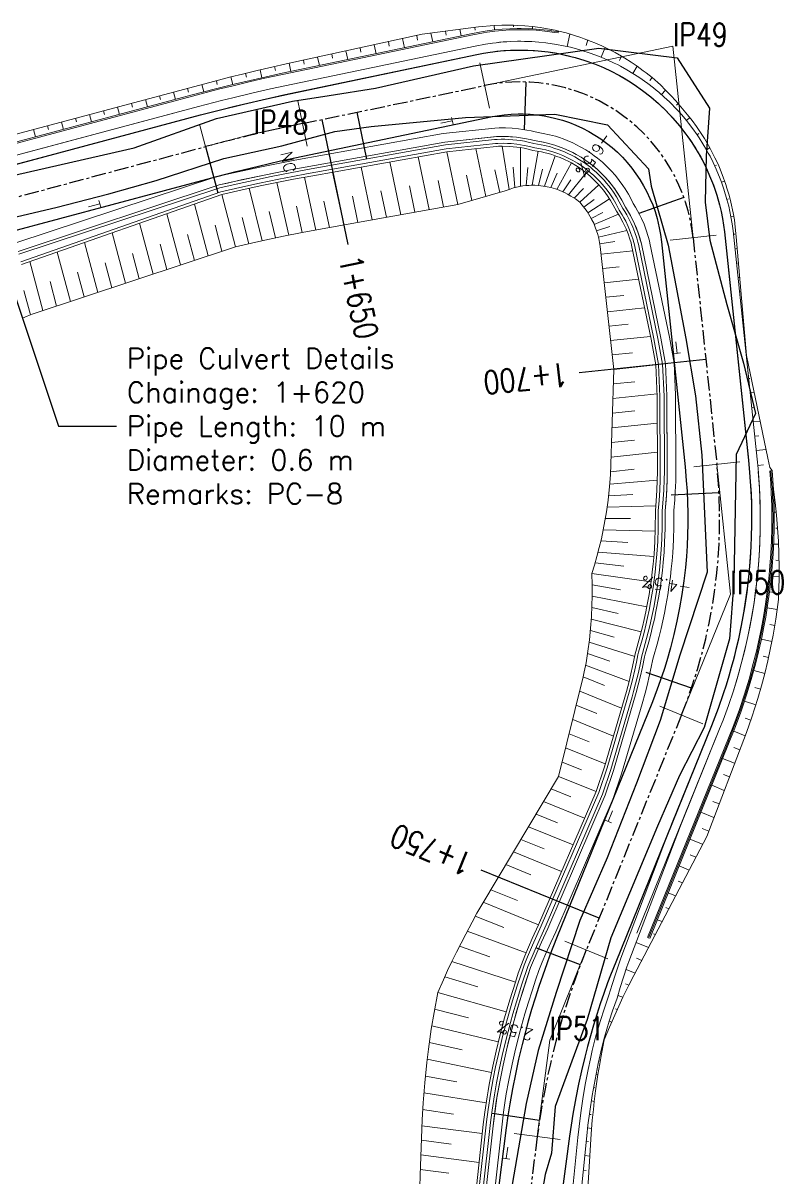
# Model space of a CAD drawing. Extents: x 337736 to 342003, y 3067251 to 3069533.
# Drawn here: x 339218.6 to 339284.1, y 3068298.9 to 3068398.5 of the extents above; entities that cross this region are included whole.
import ezdxf
from ezdxf.enums import TextEntityAlignment as Align

# ---------------------------------------------------------------- set-up
doc = ezdxf.new("R2010")
doc.units = 0
doc.header["$MEASUREMENT"] = 0
doc.linetypes.add('Center', pattern=[2, 1.25, -0.25, 0.25, -0.25])
for name, color, linetype, lineweight in [('BEC', 3, 'Continuous', 13), ('BES', 3, 'Continuous', 13), ('CFHatchLines', 4, 'Continuous', 0), ('Chainage', 7, 'Continuous', 25), ('Drain', 3, 'Continuous', 9), ('IP_Line', 150, 'Continuous', 9), ('LeftRoadExtreme', 7, 'Continuous', 13), ('PC_Callout', 6, 'Continuous', 30), ('RC', 9, 'Center', 30), ('Retaining Wall', 140, 'Continuous', 9), ('RightRoadExtreme', 7, 'Continuous', 13), ('Road Width', 6, 'Continuous', 25), ('Shoulder', 30, 'Continuous', 15)]:
    doc.layers.add(name, color=color, linetype=linetype, lineweight=lineweight)
for name, color, linetype in [('IPName', 7, 'Continuous'), ('RoadEdge', 51, 'Continuous'), ('Super-Elevation', 1, 'Continuous')]:
    doc.layers.add(name, color=color, linetype=linetype)
doc.styles.get("Standard").update_dxf_attribs({"font": 'simplex.shx'})
doc.dimstyles.new('Dimension_PC_Callout', dxfattribs={"dimtxt": 1.75, "dimasz": 1.75, "dimexe": 0.18, "dimexo": 0.0625, "dimgap": 0.875, "dimtad": 0, "dimdec": 4, "dimzin": 0, "dimdsep": 46, "dimtxsty": 'Standard', "dimcen": 0.09, "dimadec": 0, "dimazin": 0, "dimtfac": 1, "dimtdec": 4, "dimtofl": 0, "dimtmove": 0, "dimatfit": 3, "dimfxl": 1, "dimtolj": 1, "dimtzin": 0, "dimarcsym": 0})

msp = doc.modelspace()

# ---------------------------------------------------------------- linework, layer by layer
at = {"layer": 'BEC'}
for points in [[(339258.003, 3068395.057), (339258.819, 3068391.141)], [(339242.282, 3068391.78), (339243.098, 3068387.864)], [(339233.816, 3068389.77), (339234.848, 3068385.905)], [(339278.379, 3068380.19), (339274.401, 3068379.772)], [(339280.43, 3068360.663), (339276.452, 3068360.245)], [(339277.243, 3068338.094), (339273.536, 3068339.597)], [(339269.029, 3068317.833), (339265.322, 3068319.336)], [(339264.936, 3068302.262), (339260.969, 3068302.776)]]:
    msp.add_lwpolyline(points, dxfattribs=at)
at = {"layer": 'BES'}
for points in [[(339258.003, 3068395.057), (339258.819, 3068391.141)], [(339242.282, 3068391.78), (339243.098, 3068387.864)], [(339233.816, 3068389.77), (339234.848, 3068385.905)], [(339278.379, 3068380.19), (339274.401, 3068379.772)], [(339280.43, 3068360.663), (339276.452, 3068360.245)], [(339277.243, 3068338.094), (339273.536, 3068339.597)], [(339269.029, 3068317.833), (339265.322, 3068319.336)], [(339264.936, 3068302.262), (339260.969, 3068302.776)]]:
    msp.add_lwpolyline(points, dxfattribs=at)
at = {"layer": 'CFHatchLines'}
for p, q in [((339259.267, 3068397.89), (339259.223, 3068398.279)), ((339260.892, 3068398.154), (339260.887, 3068398.301)), ((339252.632, 3068397.018), (339252.547, 3068397.424)), ((339253.94, 3068396.866), (339253.781, 3068397.627)), ((339255.095, 3068397.454), (339255.025, 3068397.788)), ((339256.388, 3068397.376), (339256.268, 3068397.948)), ((339257.606, 3068397.879), (339257.559, 3068398.118)), ((339262.529, 3068397.986), (339262.539, 3068398.184)), ((339264.161, 3068397.88), (339264.168, 3068397.931)), ((339265.52, 3068396.466), (339265.762, 3068397.544)), ((339247.742, 3068395.974), (339247.662, 3068396.357)), ((339249.045, 3068395.846), (339248.883, 3068396.624)), ((339250.187, 3068396.496), (339250.104, 3068396.891)), ((339251.493, 3068396.356), (339251.326, 3068397.158)), ((339267.16, 3068396.547), (339267.311, 3068397.028)), ((339268.459, 3068395.544), (339268.803, 3068396.388)), ((339242.852, 3068394.93), (339242.777, 3068395.29)), ((339244.15, 3068394.826), (339243.998, 3068395.557)), ((339245.296, 3068395.453), (339245.219, 3068395.824)), ((339246.598, 3068395.336), (339246.44, 3068396.091)), ((339270.045, 3068395.266), (339270.23, 3068395.63)), ((339239.186, 3068393.769), (339239.032, 3068394.451)), ((339240.367, 3068394.394), (339240.292, 3068394.742)), ((339241.702, 3068394.315), (339241.554, 3068395.023)), ((339271.204, 3068394.148), (339271.582, 3068394.759)), ((339235.349, 3068393.195), (339235.268, 3068393.517)), ((339236.68, 3068393.182), (339236.52, 3068393.839)), ((339237.854, 3068393.815), (339237.775, 3068394.15)), ((339272.665, 3068393.533), (339272.85, 3068393.783)), ((339231.737, 3068391.906), (339231.57, 3068392.529)), ((339232.861, 3068392.539), (339232.778, 3068392.851)), ((339234.183, 3068392.555), (339234.019, 3068393.186)), ((339273.679, 3068392.315), (339274.026, 3068392.71)), ((339226.906, 3068390.616), (339226.739, 3068391.242)), ((339228.03, 3068391.251), (339227.947, 3068391.564)), ((339229.321, 3068391.261), (339229.155, 3068391.885)), ((339230.446, 3068391.895), (339230.363, 3068392.207)), ((339274.948, 3068391.399), (339275.102, 3068391.548)), ((339223.199, 3068389.962), (339223.115, 3068390.276)), ((339224.491, 3068389.971), (339224.323, 3068390.598)), ((339225.615, 3068390.607), (339225.531, 3068390.92)), ((339275.816, 3068390.097), (339276.108, 3068390.335)), ((339219.66, 3068388.681), (339219.492, 3068389.311)), ((339220.784, 3068389.319), (339220.7, 3068389.633)), ((339222.075, 3068389.326), (339221.908, 3068389.954)), ((339276.739, 3068388.863), (339276.885, 3068388.963)), ((339255.147, 3068387.399), (339256.094, 3068382.856)), ((339257.645, 3068387.664), (339258.504, 3068383.546)), ((339259.919, 3068387.874), (339260.53, 3068384.15)), ((339261.509, 3068387.75), (339261.495, 3068384.411)), ((339263.025, 3068387.431), (339262.521, 3068384.505)), ((339277.555, 3068387.556), (339277.844, 3068387.72)), ((339250.223, 3068386.517), (339251.171, 3068381.969)), ((339252.685, 3068386.958), (339253.633, 3068382.412)), ((339264.5, 3068387.049), (339263.578, 3068384.42)), ((339265.89, 3068386.427), (339264.634, 3068384.148)), ((339245.3, 3068385.635), (339246.249, 3068381.082)), ((339247.762, 3068386.076), (339248.71, 3068381.525)), ((339256.847, 3068385.366), (339257.299, 3068383.201)), ((339259.302, 3068385.844), (339259.709, 3068383.891)), ((339260.862, 3068386.072), (339261.003, 3068384.3)), ((339262.139, 3068386.035), (339262.002, 3068384.48)), ((339263.409, 3068385.879), (339263.048, 3068384.486)), ((339264.658, 3068385.538), (339264.108, 3068384.308)), ((339267.158, 3068385.583), (339265.656, 3068383.688)), ((339278.26, 3068386.185), (339278.401, 3068386.25)), ((339240.477, 3068384.739), (339241.524, 3068380.202)), ((339242.861, 3068385.196), (339243.834, 3068380.646)), ((339251.928, 3068384.464), (339252.402, 3068382.19)), ((339254.389, 3068384.906), (339254.863, 3068382.634)), ((339265.846, 3068384.987), (339265.151, 3068383.942)), ((339268.269, 3068384.54), (339266.609, 3068383.044)), ((339278.849, 3068384.761), (339279.119, 3068384.859)), ((339235.728, 3068383.707), (339236.922, 3068379.202)), ((339238.099, 3068384.242), (339239.219, 3068379.721)), ((339247.005, 3068383.579), (339247.479, 3068381.304)), ((339249.466, 3068384.021), (339249.941, 3068381.747)), ((339266.939, 3068384.237), (339266.143, 3068383.389)), ((339267.868, 3068383.279), (339266.981, 3068382.604)), ((339269.191, 3068383.327), (339267.316, 3068382.134)), ((339279.317, 3068383.292), (339279.445, 3068383.327)), ((339233.369, 3068382.883), (339234.561, 3068378.42)), ((339242.173, 3068382.7), (339242.678, 3068380.429)), ((339244.544, 3068383.137), (339245.018, 3068380.86)), ((339231.003, 3068382.056), (339232.184, 3068377.633)), ((339237.492, 3068381.723), (339238.07, 3068379.466)), ((339239.829, 3068382.231), (339240.371, 3068379.966)), ((339268.592, 3068382.153), (339267.611, 3068381.638)), ((339269.951, 3068382.001), (339267.864, 3068381.118)), ((339279.661, 3068381.79), (339279.9, 3068381.834)), ((339226.269, 3068380.403), (339227.429, 3068376.059)), ((339228.636, 3068381.229), (339229.806, 3068376.846)), ((339235.151, 3068381.055), (339235.75, 3068378.814)), ((339269.205, 3068380.95), (339268.072, 3068380.578)), ((339270.672, 3068380.602), (339268.235, 3068380.023)), ((339279.877, 3068380.28), (339279.987, 3068380.291)), ((339223.902, 3068379.576), (339225.051, 3068375.272)), ((339230.407, 3068379.442), (339230.995, 3068377.24)), ((339232.779, 3068380.249), (339233.372, 3068378.027)), ((339269.649, 3068379.652), (339268.352, 3068379.455)), ((339221.535, 3068378.749), (339222.674, 3068374.485)), ((339228.035, 3068378.635), (339228.617, 3068376.453)), ((339271.185, 3068378.864), (339268.457, 3068378.578)), ((339280.008, 3068379.037), (339280.206, 3068379.058)), ((339219.169, 3068377.922), (339220.296, 3068373.698)), ((339225.663, 3068377.828), (339226.24, 3068375.666)), ((339270.017, 3068377.484), (339268.594, 3068377.335)), ((339280.139, 3068377.794), (339280.226, 3068377.803)), ((339223.291, 3068377.021), (339223.862, 3068374.879)), ((339271.694, 3068376.404), (339268.73, 3068376.093)), ((339280.269, 3068376.55), (339280.422, 3068376.567)), ((339218.644, 3068375.431), (339219.231, 3068373.336)), ((339220.919, 3068376.214), (339221.485, 3068374.092)), ((339280.4, 3068375.307), (339280.465, 3068375.314)), ((339270.408, 3068375.012), (339268.867, 3068374.85)), ((339272.204, 3068373.944), (339269.004, 3068373.607)), ((339280.53, 3068374.064), (339280.639, 3068374.076)), ((339270.8, 3068372.539), (339269.14, 3068372.365)), ((339280.661, 3068372.821), (339280.704, 3068372.825)), ((339272.714, 3068371.483), (339269.277, 3068371.122)), ((339280.792, 3068371.578), (339280.856, 3068371.585)), ((339280.943, 3068370.337), (339280.965, 3068370.339)), ((339271.178, 3068370.066), (339269.414, 3068369.88)), ((339273.167, 3068369.017), (339269.55, 3068368.637)), ((339281.053, 3068369.091), (339281.162, 3068369.103)), ((339271.367, 3068367.571), (339269.511, 3068367.376)), ((339281.183, 3068367.848), (339281.301, 3068367.86)), ((339273.279, 3068366.515), (339269.473, 3068366.115)), ((339281.314, 3068366.605), (339281.674, 3068366.643)), ((339281.444, 3068365.362), (339281.687, 3068365.388)), ((339271.363, 3068365.057), (339269.434, 3068364.854)), ((339273.299, 3068364.004), (339269.395, 3068363.594)), ((339281.575, 3068364.119), (339282.186, 3068364.183)), ((339271.33, 3068362.54), (339269.356, 3068362.333)), ((339281.706, 3068362.876), (339282.074, 3068362.914)), ((339273.311, 3068361.491), (339269.317, 3068361.072)), ((339281.836, 3068361.633), (339282.698, 3068361.723)), ((339281.968, 3068360.356), (339282.463, 3068360.403)), ((339271.297, 3068360.023), (339269.278, 3068359.811)), ((339273.304, 3068359.086), (339269.212, 3068358.742)), ((339283.275, 3068359.094), (339283.275, 3068359.094)), ((339271.183, 3068357.86), (339269.111, 3068357.744)), ((339283.371, 3068357.716), (339283.394, 3068357.717)), ((339273.178, 3068356.874), (339268.982, 3068356.755)), ((339270.981, 3068355.775), (339268.826, 3068355.774)), ((339283.384, 3068356.335), (339283.555, 3068356.337)), ((339273.122, 3068354.681), (339268.643, 3068354.803)), ((339283.53, 3068354.952), (339283.678, 3068354.95)), ((339270.755, 3068353.714), (339268.433, 3068353.841)), ((339283.339, 3068353.575), (339283.763, 3068353.556)), ((339273.002, 3068352.493), (339268.197, 3068352.891)), ((339270.416, 3068351.678), (339267.935, 3068351.953)), ((339283.535, 3068352.177), (339283.809, 3068352.157)), ((339272.76, 3068350.315), (339267.647, 3068351.026)), ((339283.142, 3068350.821), (339283.815, 3068350.754)), ((339270.138, 3068349.643), (339267.681, 3068350.055)), ((339282.986, 3068349.449), (339283.384, 3068349.398)), ((339272.398, 3068348.154), (339267.686, 3068349.079)), ((339269.917, 3068347.589), (339267.663, 3068348.097)), ((339282.792, 3068348.082), (339283.649, 3068347.948)), ((339271.916, 3068346.016), (339267.612, 3068347.112)), ((339282.999, 3068346.641), (339283.438, 3068346.559)), ((339269.581, 3068345.541), (339267.532, 3068346.124)), ((339271.354, 3068343.896), (339267.424, 3068345.133)), ((339282.29, 3068345.368), (339283.188, 3068345.176)), ((339269.207, 3068343.478), (339267.286, 3068344.142)), ((339282.441, 3068343.911), (339282.899, 3068343.799)), ((339270.871, 3068341.735), (339267.119, 3068343.149)), ((339281.638, 3068342.685), (339282.573, 3068342.43)), ((339268.745, 3068341.388), (339266.912, 3068342.131)), ((339270.224, 3068339.44), (339266.61, 3068340.905)), ((339281.732, 3068341.214), (339282.208, 3068341.07)), ((339268.089, 3068338.957), (339266.307, 3068339.679)), ((339280.839, 3068340.042), (339281.805, 3068339.721)), ((339280.874, 3068338.561), (339281.365, 3068338.382)), ((339269.516, 3068337.029), (339266.004, 3068338.453)), ((339267.432, 3068336.525), (339265.702, 3068337.227)), ((339279.894, 3068337.449), (339280.887, 3068337.055)), ((339268.809, 3068334.618), (339265.399, 3068336.001)), ((339279.918, 3068336.05), (339280.425, 3068335.844)), ((339266.758, 3068334.101), (339265.096, 3068334.775)), ((339278.942, 3068335.096), (339279.978, 3068334.676)), ((339268.019, 3068332.241), (339264.793, 3068333.549)), ((339279.002, 3068333.723), (339279.532, 3068333.508)), ((339278.002, 3068332.779), (339279.086, 3068332.34)), ((339265.834, 3068331.778), (339264.144, 3068332.463)), ((339267.027, 3068329.945), (339263.494, 3068331.378)), ((339278.086, 3068331.396), (339278.639, 3068331.172)), ((339264.688, 3068329.545), (339262.844, 3068330.292)), ((339277.063, 3068330.463), (339278.193, 3068330.005)), ((339266.036, 3068327.65), (339262.195, 3068329.207)), ((339277.17, 3068329.07), (339277.746, 3068328.837)), ((339263.542, 3068327.312), (339261.545, 3068328.122)), ((339276.124, 3068328.146), (339277.218, 3068327.702)), ((339265.044, 3068325.354), (339260.895, 3068327.036)), ((339276.144, 3068326.788), (339276.635, 3068326.59)), ((339262.396, 3068325.078), (339260.245, 3068325.951)), ((339275.184, 3068325.829), (339276.052, 3068325.477)), ((339264.053, 3068323.058), (339259.596, 3068324.865)), ((339261.252, 3068322.845), (339258.946, 3068323.78)), ((339275.091, 3068324.518), (339275.468, 3068324.365)), ((339263.061, 3068320.763), (339258.296, 3068322.695)), ((339274.245, 3068323.512), (339274.885, 3068323.253)), ((339274.039, 3068322.247), (339274.302, 3068322.14)), ((339260.064, 3068320.535), (339257.607, 3068321.497)), ((339273.306, 3068321.195), (339273.719, 3068321.028)), ((339261.987, 3068318.341), (339256.912, 3068320.217)), ((339272.986, 3068319.976), (339273.136, 3068319.915)), ((339258.864, 3068318.007), (339256.24, 3068318.92)), ((339271.478, 3068319.238), (339272.553, 3068318.803)), ((339261.059, 3068315.823), (339255.592, 3068317.607)), ((339271.503, 3068317.879), (339271.97, 3068317.69)), ((339270.613, 3068316.909), (339271.395, 3068316.596)), ((339257.812, 3068315.411), (339254.969, 3068316.278)), ((339270.552, 3068315.675), (339270.859, 3068315.558)), ((339260.275, 3068313.255), (339254.37, 3068314.934)), ((339269.898, 3068314.667), (339270.343, 3068314.508)), ((339257.009, 3068312.729), (339254.098, 3068313.496)), ((339269.686, 3068313.499), (339269.846, 3068313.446)), ((339259.591, 3068310.659), (339253.855, 3068312.055)), ((339269.162, 3068312.436), (339269.369, 3068312.372)), ((339256.463, 3068309.982), (339253.639, 3068310.611)), ((339268.867, 3068311.3), (339268.912, 3068311.286)), ((339268.524, 3068310.177), (339268.595, 3068310.158)), ((339259.007, 3068308.039), (339253.452, 3068309.166)), ((339268.264, 3068309.033), (339268.322, 3068309.018)), ((339256.023, 3068307.22), (339253.294, 3068307.72)), ((339268.025, 3068307.884), (339268.185, 3068307.847)), ((339267.809, 3068306.732), (339267.912, 3068306.71)), ((339258.54, 3068305.396), (339253.163, 3068306.273)), ((339255.711, 3068304.446), (339253.061, 3068304.826)), ((339267.615, 3068305.576), (339267.866, 3068305.528)), ((339267.444, 3068304.418), (339267.593, 3068304.393)), ((339258.209, 3068302.76), (339252.993, 3068303.437)), ((339267.295, 3068303.257), (339267.638, 3068303.205)), ((339255.51, 3068301.85), (339252.949, 3068302.182)), ((339267.168, 3068302.095), (339267.363, 3068302.069)), ((339257.935, 3068300.275), (339252.905, 3068300.927)), ((339267.045, 3068300.859), (339267.481, 3068300.802)), ((339255.33, 3068299.352), (339252.861, 3068299.672)), ((339266.922, 3068299.614), (339267.162, 3068299.583))]:
    msp.add_line(p, q, dxfattribs=at)
at = {"layer": 'Chainage'}
for p, q in [((339244.355, 3068390.169), (339246.599, 3068379.401)), ((339277.494, 3068369.472), (339266.554, 3068368.323)), ((339268.293, 3068321.339), (339258.099, 3068325.472))]:
    msp.add_line(p, q, dxfattribs=at)
at = {"layer": 'Drain'}
for points in [[(339218.157, 3068378.804), (339235.511, 3068384.529), (339236.94, 3068384.857), (339238.85, 3068385.272), (339240.525, 3068385.615), (339241.964, 3068385.894), (339242.924, 3068386.072), (339254.974, 3068388.231), (339259.221, 3068388.682), (339259.429, 3068388.699), (339259.781, 3068388.712), (339260.132, 3068388.713), (339260.481, 3068388.703), (339260.827, 3068388.68), (339261.171, 3068388.646), (339261.512, 3068388.6), (339261.85, 3068388.543), (339262.349, 3068388.437), (339262.676, 3068388.352), (339263.497, 3068388.207), (339263.822, 3068388.134), (339264.145, 3068388.05), (339264.465, 3068387.956), (339264.938, 3068387.794), (339265.248, 3068387.674), (339265.707, 3068387.473), (339266.006, 3068387.327), (339266.301, 3068387.171), (339266.732, 3068386.919), (339267.151, 3068386.645), (339267.422, 3068386.451), (339267.686, 3068386.249), (339267.944, 3068386.037), (339268.195, 3068385.817), (339268.556, 3068385.472), (339268.787, 3068385.232), (339269.011, 3068384.984), (339269.329, 3068384.599), (339269.629, 3068384.199), (339269.817, 3068383.924), (339269.996, 3068383.643), (339270.247, 3068383.21), (339270.553, 3068382.618), (339270.821, 3068382.187), (339270.989, 3068381.89), (339271.147, 3068381.586), (339271.295, 3068381.276), (339271.433, 3068380.96), (339271.622, 3068380.474), (339271.786, 3068379.975), (339271.928, 3068379.445), (339273.61, 3068371.326), (339274.013, 3068369.106), (339274.133, 3068366.354), (339274.163, 3068359.839), (339274.151, 3068359.157), (339274.117, 3068358.251), (339274.062, 3068357.348), (339273.988, 3068356.449), (339273.978, 3068354.882), (339273.938, 3068353.763), (339273.884, 3068352.869), (339273.81, 3068351.977), (339273.741, 3068351.308), (339273.662, 3068350.641), (339273.571, 3068349.976), (339273.433, 3068349.091), (339273.189, 3068347.77), (339273.05, 3068347.113), (339272.901, 3068346.458), (339272.74, 3068345.806), (339272.569, 3068345.156), (339272.26, 3068344.081), (339272.208, 3068343.862), (339272.029, 3068342.978), (339271.83, 3068342.095), (339271.667, 3068341.435), (339271.493, 3068340.776), (339269.526, 3068334.058), (339268.806, 3068331.922), (339263.849, 3068320.443), (339263.313, 3068319.262), (339262.993, 3068318.534), (339262.378, 3068317.066), (339261.867, 3068315.559), (339261.391, 3068314.041), (339260.95, 3068312.512), (339260.742, 3068311.744), (339260.544, 3068310.973), (339260.293, 3068309.943), (339260.002, 3068308.649), (339259.736, 3068307.35), (339259.497, 3068306.046), (339259.305, 3068304.734), (339259.138, 3068303.419), (339258.48, 3068297.496)], [(339218.221, 3068378.562), (339235.575, 3068384.287), (339237.24, 3068384.668), (339238.432, 3068384.928), (339239.864, 3068385.227), (339241.778, 3068385.604), (339243.455, 3068385.914), (339255.025, 3068387.986), (339259.272, 3068388.437), (339259.478, 3068388.454), (339259.822, 3068388.466), (339260.164, 3068388.465), (339260.505, 3068388.454), (339260.843, 3068388.43), (339261.178, 3068388.396), (339261.511, 3068388.35), (339261.84, 3068388.293), (339262.166, 3068388.226), (339262.646, 3068388.104), (339263.287, 3068387.994), (339263.605, 3068387.928), (339264.078, 3068387.809), (339264.39, 3068387.717), (339264.851, 3068387.56), (339265.304, 3068387.38), (339265.601, 3068387.247), (339265.893, 3068387.104), (339266.18, 3068386.952), (339266.601, 3068386.706), (339266.874, 3068386.531), (339267.142, 3068386.346), (339267.531, 3068386.053), (339267.782, 3068385.847), (339268.026, 3068385.632), (339268.379, 3068385.295), (339268.714, 3068384.942), (339268.928, 3068384.697), (339269.133, 3068384.445), (339269.33, 3068384.186), (339269.518, 3068383.921), (339269.783, 3068383.512), (339270.027, 3068383.09), (339270.326, 3068382.513), (339270.504, 3068382.235), (339270.673, 3068381.95), (339270.909, 3068381.509), (339271.055, 3068381.206), (339271.191, 3068380.898), (339271.377, 3068380.424), (339271.539, 3068379.937), (339271.634, 3068379.607), (339271.679, 3068379.419), (339273.361, 3068371.3), (339273.764, 3068369.08), (339273.884, 3068366.327), (339273.914, 3068359.814), (339273.902, 3068359.136), (339273.867, 3068358.236), (339273.796, 3068357.114), (339273.738, 3068356.445), (339273.732, 3068355.109), (339273.699, 3068353.998), (339273.65, 3068353.109), (339273.561, 3068352), (339273.493, 3068351.336), (339273.414, 3068350.673), (339273.291, 3068349.792), (339273.186, 3068349.132), (339273.029, 3068348.256), (339272.899, 3068347.602), (339272.657, 3068346.516), (339272.386, 3068345.437), (339272.269, 3068345.008), (339272.02, 3068344.153), (339271.969, 3068343.936), (339271.792, 3068343.057), (339271.645, 3068342.399), (339271.433, 3068341.523), (339271.26, 3068340.869), (339271.134, 3068340.42), (339269.294, 3068334.152), (339268.575, 3068332.016), (339263.717, 3068320.767), (339262.759, 3068318.623), (339262.142, 3068317.149), (339261.629, 3068315.636), (339261.151, 3068314.113), (339260.852, 3068313.091), (339260.638, 3068312.322), (339260.237, 3068310.776), (339259.93, 3068309.481), (339259.702, 3068308.441), (339259.44, 3068307.137), (339259.251, 3068306.089), (339259.058, 3068304.772), (339258.922, 3068303.717), (339258.232, 3068297.532)], [(339218.394, 3068377.916), (339235.664, 3068383.949), (339237.563, 3068384.381), (339238.991, 3068384.689), (339240.659, 3068385.03), (339241.853, 3068385.262), (339243.048, 3068385.485), (339255.096, 3068387.644), (339259.343, 3068388.095), (339259.546, 3068388.111), (339260.044, 3068388.121), (339260.374, 3068388.113), (339260.702, 3068388.095), (339261.189, 3068388.046), (339261.51, 3068388), (339261.827, 3068387.943), (339262.296, 3068387.839), (339262.604, 3068387.757), (339263.376, 3068387.619), (339263.681, 3068387.551), (339263.985, 3068387.472), (339264.285, 3068387.383), (339264.73, 3068387.232), (339265.166, 3068387.058), (339265.452, 3068386.93), (339266.011, 3068386.646), (339266.417, 3068386.408), (339266.81, 3068386.151), (339267.065, 3068385.969), (339267.314, 3068385.779), (339267.556, 3068385.58), (339267.791, 3068385.373), (339268.131, 3068385.048), (339268.348, 3068384.823), (339268.558, 3068384.59), (339268.858, 3068384.228), (339269.139, 3068383.852), (339269.485, 3068383.329), (339269.72, 3068382.922), (339270.008, 3068382.366), (339270.265, 3068381.962), (339270.425, 3068381.684), (339270.576, 3068381.4), (339270.787, 3068380.961), (339270.915, 3068380.66), (339271.034, 3068380.354), (339271.193, 3068379.885), (339271.286, 3068379.566), (339271.331, 3068379.382), (339273.013, 3068371.263), (339273.416, 3068369.043), (339273.536, 3068366.291), (339273.566, 3068359.778), (339273.553, 3068359.107), (339273.518, 3068358.214), (339273.463, 3068357.324), (339273.388, 3068356.438), (339273.378, 3068354.895), (339273.339, 3068353.793), (339273.269, 3068352.692), (339273.191, 3068351.813), (339273.12, 3068351.155), (339273.038, 3068350.499), (339272.945, 3068349.844), (339272.841, 3068349.19), (339272.726, 3068348.539), (339272.6, 3068347.889), (339272.464, 3068347.242), (339272.317, 3068346.597), (339272.159, 3068345.954), (339271.99, 3068345.314), (339271.685, 3068344.254), (339271.634, 3068344.039), (339271.505, 3068343.385), (339271.365, 3068342.732), (339271.16, 3068341.863), (339270.935, 3068340.997), (339268.97, 3068334.283), (339268.25, 3068332.147), (339263.293, 3068320.669), (339262.538, 3068318.992), (339262.117, 3068318.008), (339261.812, 3068317.265), (339261.55, 3068316.506), (339261.214, 3068315.491), (339260.816, 3068314.214), (339260.371, 3068312.672), (339259.962, 3068311.12), (339259.709, 3068310.08), (339259.36, 3068308.513), (339259.147, 3068307.465), (339258.906, 3068306.149), (339258.712, 3068304.826), (339258.575, 3068303.765), (339257.886, 3068297.583)], [(339218.458, 3068377.674), (339235.728, 3068383.707), (339237.387, 3068384.086), (339239.049, 3068384.446), (339240.477, 3068384.739), (339241.907, 3068385.018), (339243.578, 3068385.326), (339255.147, 3068387.399), (339259.394, 3068387.85), (339259.595, 3068387.866), (339259.919, 3068387.874), (339260.562, 3068387.856), (339260.88, 3068387.832), (339261.196, 3068387.796), (339261.509, 3068387.75), (339261.818, 3068387.694), (339262.275, 3068387.59), (339262.574, 3068387.509), (339263.325, 3068387.375), (339263.623, 3068387.308), (339263.918, 3068387.231), (339264.21, 3068387.145), (339264.643, 3068386.997), (339264.927, 3068386.887), (339265.347, 3068386.703), (339265.621, 3068386.57), (339265.89, 3068386.427), (339266.285, 3068386.196), (339266.668, 3068385.946), (339267.158, 3068385.583), (339267.509, 3068385.29), (339267.954, 3068384.872), (339268.269, 3068384.54), (339268.662, 3068384.074), (339269.023, 3068383.582), (339269.271, 3068383.198), (339269.501, 3068382.802), (339269.781, 3068382.261), (339270.033, 3068381.869), (339270.339, 3068381.322), (339270.479, 3068381.039), (339270.61, 3068380.749), (339270.789, 3068380.305), (339270.946, 3068379.848), (339271.038, 3068379.537), (339271.083, 3068379.356), (339272.764, 3068371.237), (339273.167, 3068369.017), (339273.287, 3068366.265), (339273.317, 3068359.753), (339273.304, 3068359.086), (339273.268, 3068358.199), (339273.213, 3068357.315), (339273.138, 3068356.434), (339273.128, 3068354.9), (339273.089, 3068353.805), (339273.02, 3068352.711), (339272.942, 3068351.838), (339272.872, 3068351.184), (339272.79, 3068350.532), (339272.698, 3068349.881), (339272.594, 3068349.232), (339272.44, 3068348.369), (339272.311, 3068347.724), (339272.172, 3068347.081), (339272.022, 3068346.441), (339271.749, 3068345.38), (339271.446, 3068344.327), (339271.395, 3068344.113), (339271.176, 3068343.03), (339271.029, 3068342.382), (339270.871, 3068341.735), (339270.644, 3068340.875), (339268.738, 3068334.377), (339268.019, 3068332.241), (339263.061, 3068320.763), (339262.522, 3068319.572), (339262.198, 3068318.835), (339261.882, 3068318.094), (339261.577, 3068317.348), (339261.313, 3068316.587), (339261.059, 3068315.823), (339260.577, 3068314.286), (339260.13, 3068312.738), (339259.72, 3068311.181), (339259.405, 3068309.876), (339259.115, 3068308.565), (339258.801, 3068306.985), (339258.705, 3068306.457), (339258.619, 3068305.927), (339258.429, 3068304.598), (339258.296, 3068303.533), (339257.639, 3068297.62)]]:
    msp.add_lwpolyline(points, dxfattribs=at)
at = {"layer": 'IP_Line'}
for points in [[(339258.411, 3068393.099), (339274.656, 3068396.484), (339276.39, 3068379.981)], [(339234.332, 3068387.837), (339238.483, 3068388.946), (339242.69, 3068389.822)], [(339278.441, 3068360.454), (339279.616, 3068349.268), (339275.39, 3068338.845)], [(339267.176, 3068318.585), (339264.029, 3068310.824), (339262.953, 3068302.519)]]:
    msp.add_lwpolyline(points, dxfattribs=at)
at = {"layer": 'LeftRoadExtreme'}
msp.add_lwpolyline([(339215.372, 3068388.213), (339235.018, 3068393.452), (339236.52, 3068393.839), (339237.524, 3068394.089), (339238.78, 3068394.392), (339240.04, 3068394.685), (339241.301, 3068394.968), (339253.035, 3068397.531), (339257.891, 3068398.161), (339258.224, 3068398.199), (339258.89, 3068398.258), (339259.223, 3068398.279), (339259.89, 3068398.304), (339260.223, 3068398.309), (339260.887, 3068398.301), (339261.219, 3068398.288), (339261.881, 3068398.247), (339262.539, 3068398.184), (339263.194, 3068398.099), (339263.52, 3068398.048), (339264.168, 3068397.931), (339264.49, 3068397.864), (339264.81, 3068397.792), (339265.447, 3068397.632), (339266.076, 3068397.451), (339266.697, 3068397.25), (339267.005, 3068397.142), (339267.614, 3068396.91), (339267.915, 3068396.787), (339268.51, 3068396.526), (339269.094, 3068396.246), (339269.668, 3068395.947), (339270.23, 3068395.63), (339270.507, 3068395.464), (339271.051, 3068395.12), (339271.318, 3068394.941), (339271.582, 3068394.759), (339272.099, 3068394.38), (339272.353, 3068394.185), (339272.85, 3068393.783), (339273.567, 3068393.15), (339274.026, 3068392.71), (339274.249, 3068392.484), (339274.469, 3068392.255), (339274.895, 3068391.787), (339275.911, 3068390.58), (339276.301, 3068390.087), (339276.675, 3068389.581), (339276.855, 3068389.323), (339277.203, 3068388.8), (339277.37, 3068388.534), (339277.844, 3068387.72), (339278.277, 3068386.884), (339278.542, 3068386.315), (339278.667, 3068386.028), (339278.903, 3068385.447), (339279.22, 3068384.563), (339279.316, 3068384.265), (339279.492, 3068383.665), (339279.649, 3068383.059), (339279.845, 3068382.142), (339279.95, 3068381.526), (339280.035, 3068380.907), (339280.119, 3068380.054), (339281.008, 3068369.841), (339282.852, 3068360.985), (339283.007, 3068360.178), (339283.212, 3068359.92), (339283.275, 3068359.094), (339283.323, 3068358.267), (339283.463, 3068357.166), (339283.583, 3068356.06), (339283.678, 3068354.95), (339283.749, 3068353.835), (339283.795, 3068352.717), (339283.816, 3068351.596), (339283.811, 3068350.473), (339283.8, 3068349.91), (339283.771, 3068349.066), (339283.758, 3068348.784), (339283.649, 3068347.948), (339283.527, 3068347.114), (339283.293, 3068345.728), (339283.077, 3068344.624), (339282.837, 3068343.525), (339282.573, 3068342.43), (339282.284, 3068341.342), (339281.971, 3068340.259), (339281.72, 3068339.452), (339281.456, 3068338.649), (339280.986, 3068337.319), (339277.568, 3068328.37), (339271.286, 3068316.39), (339270.859, 3068315.558), (339270.343, 3068314.508), (339269.749, 3068313.232), (339269.184, 3068311.939), (339268.735, 3068310.849), (339268.462, 3068309.466), (339268.338, 3068308.773), (339268.185, 3068307.847), (339267.983, 3068306.457), (339267.866, 3068305.528), (339267.788, 3068304.832), (339267.697, 3068303.902), (339267.603, 3068302.74), (339267.278, 3068297.551)], dxfattribs=at)
at = {"layer": 'RC', "linetype": 'Center'}
msp.add_lwpolyline([(339216.804, 3068383.158), (339234.332, 3068387.837), (339234.332, 3068387.837, -0.013857), (339242.69, 3068389.822), (339242.69, 3068389.822), (339258.411, 3068393.099), (339258.411, 3068393.099, -0.444058), (339276.39, 3068379.981), (339276.39, 3068379.981), (339278.441, 3068360.454), (339278.441, 3068360.454, -0.123075), (339275.39, 3068338.845), (339275.39, 3068338.845), (339267.176, 3068318.585), (339267.176, 3068318.585, 0.064152), (339262.953, 3068302.519), (339262.953, 3068302.519), (339262.328, 3068297.702)], format="xyb", dxfattribs=at)
at = {"layer": 'Retaining Wall'}
for points in [[(339215.542, 3068387.582), (339233.187, 3068392.293), (339235.43, 3068392.874), (339236.93, 3068393.243), (339238.182, 3068393.539), (339239.186, 3068393.769), (339240.946, 3068394.156), (339257.366, 3068397.58), (339257.975, 3068397.7), (339258.297, 3068397.755), (339258.619, 3068397.806), (339259.267, 3068397.89), (339259.918, 3068397.953), (339260.57, 3068397.994), (339261.223, 3068398.013), (339261.549, 3068398.014), (339262.202, 3068398.001), (339262.529, 3068397.986), (339263.18, 3068397.94), (339263.83, 3068397.872), (339264.154, 3068397.83), (339264.8, 3068397.73)], [(339215.542, 3068387.582), (339233.187, 3068392.293), (339235.181, 3068392.811), (339236.93, 3068393.243), (339238.182, 3068393.539), (339239.186, 3068393.769), (339240.946, 3068394.156), (339257.366, 3068397.58), (339257.975, 3068397.7), (339258.297, 3068397.755), (339258.619, 3068397.806), (339259.267, 3068397.89), (339259.918, 3068397.953), (339260.57, 3068397.994), (339261.223, 3068398.013), (339261.549, 3068398.014), (339262.202, 3068398.001), (339262.529, 3068397.986), (339263.18, 3068397.94), (339263.83, 3068397.872), (339264.154, 3068397.83), (339264.8, 3068397.73)], [(339215.568, 3068387.485), (339233.213, 3068392.196), (339235.454, 3068392.777), (339236.703, 3068393.085), (339238.205, 3068393.442), (339239.459, 3068393.728), (339240.967, 3068394.058), (339257.387, 3068397.482), (339258.313, 3068397.657), (339258.634, 3068397.707), (339259.279, 3068397.791), (339259.926, 3068397.853), (339260.574, 3068397.894), (339261.224, 3068397.913), (339261.549, 3068397.914), (339262.199, 3068397.901), (339262.848, 3068397.866), (339263.172, 3068397.84), (339263.818, 3068397.773), (339264.462, 3068397.684), (339264.783, 3068397.631)], [(339215.829, 3068386.52), (339233.718, 3068391.296), (339235.698, 3068391.807), (339236.691, 3068392.053), (339238.431, 3068392.468), (339239.927, 3068392.808), (339241.176, 3068393.08), (339257.591, 3068396.503), (339258.475, 3068396.67), (339259.085, 3068396.76), (339259.391, 3068396.797), (339260.005, 3068396.856), (339260.62, 3068396.895), (339261.237, 3068396.913), (339261.545, 3068396.914), (339262.161, 3068396.901), (339262.469, 3068396.887), (339263.085, 3068396.844), (339263.698, 3068396.78), (339264.613, 3068396.646)], [(339282.016, 3068359.819), (339282.095, 3068358.744), (339282.138, 3068357.937), (339282.174, 3068356.86), (339282.187, 3068355.782), (339282.176, 3068354.704), (339282.14, 3068353.627), (339282.081, 3068352.551), (339281.998, 3068351.477), (339281.92, 3068350.672), (339281.795, 3068349.601), (339281.647, 3068348.534), (339281.475, 3068347.47), (339281.279, 3068346.41), (339281.059, 3068345.355), (339280.817, 3068344.305), (339280.551, 3068343.261), (339280.186, 3068341.964), (339279.868, 3068340.934), (339279.438, 3068339.657), (339278.974, 3068338.393), (339278.678, 3068337.64), (339271.536, 3068320.024)], [(339283.013, 3068359.903), (339283.093, 3068358.806), (339283.137, 3068357.982), (339283.174, 3068356.883), (339283.187, 3068355.783), (339283.181, 3068354.958), (339283.151, 3068353.858), (339283.096, 3068352.759), (339283.018, 3068351.662), (339282.915, 3068350.567), (339282.787, 3068349.475), (339282.636, 3068348.385), (339282.46, 3068347.299), (339282.26, 3068346.218), (339282.036, 3068345.141), (339281.852, 3068344.336), (339281.587, 3068343.269), (339281.222, 3068341.943), (339280.82, 3068340.628), (339280.382, 3068339.325), (339280.101, 3068338.549), (339279.808, 3068337.778), (339272.463, 3068319.649)], [(339283.112, 3068359.911), (339283.193, 3068358.812), (339283.237, 3068357.986), (339283.274, 3068356.885), (339283.287, 3068355.783), (339283.281, 3068354.956), (339283.239, 3068353.579), (339283.179, 3068352.478), (339283.094, 3068351.38), (339282.984, 3068350.283), (339282.851, 3068349.189), (339282.735, 3068348.37), (339282.558, 3068347.282), (339282.358, 3068346.198), (339282.134, 3068345.119), (339281.886, 3068344.045), (339281.684, 3068343.244), (339281.318, 3068341.915), (339280.915, 3068340.598), (339280.476, 3068339.292), (339280.001, 3068337.999), (339279.319, 3068336.292), (339272.556, 3068319.611)], [(339283.212, 3068359.92), (339283.275, 3068359.094), (339283.337, 3068357.991), (339283.374, 3068356.887), (339283.387, 3068355.783), (339283.381, 3068354.954), (339283.351, 3068353.85), (339283.296, 3068352.747), (339283.217, 3068351.646), (339283.114, 3068350.546), (339282.986, 3068349.449), (339282.792, 3068348.082), (339282.657, 3068347.265), (339282.509, 3068346.45), (339282.29, 3068345.368), (339282.047, 3068344.29), (339281.78, 3068343.219), (339281.414, 3068341.888), (339281.01, 3068340.567), (339280.751, 3068339.781), (339280.478, 3068338.999), (339279.995, 3068337.706), (339272.648, 3068319.573)], [(339283.212, 3068359.92), (339283.275, 3068359.094), (339283.337, 3068357.991), (339283.374, 3068356.887), (339283.387, 3068355.783), (339283.381, 3068354.954), (339283.351, 3068353.85), (339283.296, 3068352.747), (339283.217, 3068351.646), (339283.114, 3068350.546), (339282.986, 3068349.449), (339282.792, 3068348.082), (339282.657, 3068347.265), (339282.509, 3068346.45), (339282.29, 3068345.368), (339282.047, 3068344.29), (339281.78, 3068343.219), (339281.414, 3068341.888), (339281.01, 3068340.567), (339280.751, 3068339.781), (339280.478, 3068338.999), (339279.995, 3068337.706), (339272.648, 3068319.573)]]:
    msp.add_lwpolyline(points, dxfattribs=at)
at = {"layer": 'RightRoadExtreme'}
msp.add_lwpolyline([(339218.543, 3068373.048), (339218.954, 3068373.225), (339219.371, 3068373.39), (339236.922, 3068379.202), (339238.3, 3068379.518), (339239.449, 3068379.771), (339241.062, 3068380.109), (339242.678, 3068380.429), (339244.066, 3068380.689), (339256.094, 3068382.856), (339260.191, 3068384.029), (339260.623, 3068384.183), (339260.907, 3068384.274), (339261.297, 3068384.372), (339261.697, 3068384.444), (339262.002, 3068384.48), (339262.209, 3068384.495), (339262.417, 3068384.504), (339262.731, 3068384.503), (339263.048, 3068384.486), (339263.259, 3068384.465), (339263.472, 3068384.437), (339263.79, 3068384.381), (339264.108, 3068384.308), (339264.319, 3068384.25), (339264.529, 3068384.184), (339264.842, 3068384.071), (339265.151, 3068383.942), (339265.355, 3068383.846), (339265.556, 3068383.743), (339265.853, 3068383.574), (339266.238, 3068383.324), (339266.609, 3068383.044), (339266.837, 3068382.784), (339267.052, 3068382.513), (339267.252, 3068382.231), (339267.498, 3068381.839), (339267.665, 3068381.536), (339267.817, 3068381.224), (339267.952, 3068380.904), (339268.072, 3068380.578), (339268.176, 3068380.247), (339268.262, 3068379.91), (339268.332, 3068379.57), (339268.385, 3068379.226), (339269.55, 3068368.637), (339269.271, 3068359.558), (339269.194, 3068358.542), (339269.063, 3068357.347), (339268.923, 3068356.361), (339268.792, 3068355.579), (339268.643, 3068354.803), (339268.477, 3068354.033), (339268.295, 3068353.27), (339268.095, 3068352.514), (339267.879, 3068351.766), (339267.647, 3068351.026), (339267.681, 3068350.055), (339267.686, 3068349.079), (339267.67, 3068348.294), (339267.625, 3068347.309), (339267.551, 3068346.322), (339267.448, 3068345.332), (339267.316, 3068344.34), (339267.155, 3068343.348), (339267.005, 3068342.554), (339266.912, 3068342.131), (339264.793, 3068333.549), (339258.166, 3068322.478), (339257.748, 3068321.751), (339257.326, 3068320.987), (339256.775, 3068319.959), (339256.372, 3068319.181), (339255.978, 3068318.397), (339255.592, 3068317.607), (339255.215, 3068316.812), (339254.847, 3068316.011), (339254.37, 3068314.934), (339254.047, 3068313.208), (339253.809, 3068311.766), (339253.68, 3068310.9), (339253.561, 3068310.033), (339253.418, 3068308.877), (339253.238, 3068307.141), (339253.098, 3068305.405), (339253.013, 3068303.958), (339252.844, 3068299.17), (339252.819, 3068298.128)], dxfattribs=at)
at = {"layer": 'Road Width'}
for points in [[(339215.756, 3068385.722), (339233.91, 3068390.571), (339235.634, 3068391.017), (339237.611, 3068391.503), (339239.593, 3068391.964), (339241.582, 3068392.399), (339257.744, 3068395.769), (339258.305, 3068395.879), (339258.889, 3068395.975), (339259.77, 3068396.082), (339260.655, 3068396.145), (339261.542, 3068396.164), (339262.133, 3068396.152), (339263.019, 3068396.097), (339263.901, 3068395.997), (339264.777, 3068395.854), (339265.356, 3068395.734), (339266.217, 3068395.518), (339267.066, 3068395.26), (339267.901, 3068394.959), (339268.449, 3068394.736), (339268.72, 3068394.617), (339269.256, 3068394.366), (339270.043, 3068393.958), (339270.809, 3068393.51), (339271.307, 3068393.19), (339272.033, 3068392.68), (339272.733, 3068392.134), (339273.405, 3068391.554), (339274.047, 3068390.942), (339274.657, 3068390.297), (339275.234, 3068389.624), (339275.777, 3068388.922), (339276.12, 3068388.439), (339276.602, 3068387.695), (339276.755, 3068387.441), (339277.047, 3068386.927), (339277.453, 3068386.138), (339277.819, 3068385.329), (339278.144, 3068384.503), (339278.428, 3068383.663), (339278.669, 3068382.809), (339278.806, 3068382.233), (339278.924, 3068381.653), (339279.022, 3068381.07), (339279.101, 3068380.483), (339281.169, 3068360.808), (339281.269, 3068359.756), (339281.329, 3068358.963), (339281.389, 3068357.903), (339281.418, 3068357.108), (339281.436, 3068356.047), (339281.434, 3068355.251), (339281.411, 3068354.19), (339281.379, 3068353.395), (339281.315, 3068352.336), (339281.201, 3068351.014), (339281.116, 3068350.223), (339281.017, 3068349.434), (339280.823, 3068348.121), (339280.69, 3068347.337), (339280.543, 3068346.555), (339280.269, 3068345.257), (339280.088, 3068344.482), (339279.893, 3068343.71), (339279.686, 3068342.942), (339279.466, 3068342.177), (339279.234, 3068341.416), (339278.989, 3068340.659), (339278.552, 3068339.406), (339278.273, 3068338.661), (339277.982, 3068337.92), (339269.714, 3068317.527), (339269.276, 3068316.413), (339269.023, 3068315.741), (339268.698, 3068314.84), (339268.387, 3068313.934), (339268.09, 3068313.024), (339267.806, 3068312.109), (339267.537, 3068311.19), (339267.282, 3068310.267), (339267.042, 3068309.34), (339266.761, 3068308.176), (339266.503, 3068307.007), (339266.267, 3068305.834), (339266.014, 3068304.42), (339265.864, 3068303.474), (339265.728, 3068302.526), (339265.054, 3068297.335)], [(339217.242, 3068380.426), (339235.319, 3068385.254), (339236.983, 3068385.685), (339238.89, 3068386.154), (339240.804, 3068386.599), (339242.723, 3068387.019), (339259.086, 3068390.43), (339259.487, 3068390.502), (339260.094, 3068390.587), (339260.704, 3068390.64), (339261.316, 3068390.663), (339261.724, 3068390.662), (339262.336, 3068390.634), (339262.946, 3068390.575), (339263.552, 3068390.486), (339263.953, 3068390.41), (339264.549, 3068390.271), (339265.138, 3068390.103), (339265.718, 3068389.905), (339266.287, 3068389.678), (339266.844, 3068389.424), (339267.387, 3068389.141), (339267.916, 3068388.832), (339268.429, 3068388.497), (339268.924, 3068388.137), (339269.4, 3068387.752), (339269.857, 3068387.344), (339270.293, 3068386.914), (339270.707, 3068386.463), (339271.097, 3068385.991), (339271.464, 3068385.5), (339271.806, 3068384.992), (339272.122, 3068384.467), (339272.411, 3068383.928), (339272.673, 3068383.374), (339272.907, 3068382.808), (339273.112, 3068382.231), (339273.288, 3068381.644), (339273.389, 3068381.249), (339273.477, 3068380.85), (339273.584, 3068380.247), (339273.662, 3068379.627), (339275.699, 3068360.234), (339275.807, 3068359.061), (339275.87, 3068358.124), (339275.913, 3068357.186), (339275.934, 3068356.248), (339275.935, 3068355.309), (339275.914, 3068354.37), (339275.873, 3068353.432), (339275.811, 3068352.495), (339275.728, 3068351.56), (339275.596, 3068350.394), (339275.431, 3068349.232), (339275.234, 3068348.075), (339275.004, 3068346.924), (339274.743, 3068345.78), (339274.45, 3068344.644), (339274.126, 3068343.516), (339273.917, 3068342.844), (339273.696, 3068342.175), (339273.303, 3068341.069), (339272.88, 3068339.974), (339264.616, 3068319.591), (339264.046, 3068318.136), (339263.774, 3068317.403), (339263.424, 3068316.421), (339263.089, 3068315.434), (339262.77, 3068314.442), (339262.465, 3068313.445), (339262.176, 3068312.444), (339261.903, 3068311.438), (339261.645, 3068310.428), (339261.344, 3068309.16), (339261.068, 3068307.887), (339260.816, 3068306.609), (339260.589, 3068305.326), (339260.425, 3068304.296), (339260.278, 3068303.265), (339259.599, 3068298.043)]]:
    msp.add_lwpolyline(points, dxfattribs=at)
at = {"layer": 'RoadEdge'}
for points in [[(339216.198, 3068385.012, 1429.625), (339228.178, 3068387.719, 1429.983), (339235.284, 3068390.261, 1430.5), (339241.845, 3068391.766, 1430.841), (339244.984, 3068392.231, 1430.926), (339248.995, 3068392.872, 1431.303), (339257.444, 3068394.812, 1432.107), (339268.27, 3068396.314, 1433.12), (339275.029, 3068395.5, 1433.752), (339277.796, 3068391.159, 1434.229), (339277.515, 3068387.029, 1434.339), (339277.438, 3068383.047, 1434.476), (339277.834, 3068379.761, 1434.589), (339279.303, 3068374.215, 1435.087), (339280.735, 3068369.162, 1435.517), (339281.788, 3068364.836, 1435.619), (339280.098, 3068361.3, 1435.709), (339279.91, 3068350.286, 1435.961), (339279.53, 3068345.394, 1436.074), (339277.348, 3068337.77, 1436.329), (339275.22, 3068333.626, 1436.658), (339273.335, 3068329.272, 1437.206), (339269.282, 3068319.625, 1438.425), (339267.245, 3068312.603, 1439.434), (339264.494, 3068305.097, 1440.374), (339264.164, 3068301.083, 1440.987), (339263.643, 3068299.23, 1441.312), (339262.905, 3068295.095, 1441.7)], [(339216.651, 3068381.463, 1429.559), (339221.408, 3068382.575, 1429.927), (339225.986, 3068383.762, 1430.362), (339230.078, 3068384.904, 1430.382), (339235.899, 3068386.799, 1430.214), (339240.911, 3068387.911, 1430.964), (339245.476, 3068389.134, 1431.195), (339248.611, 3068389.578, 1431.652), (339256.759, 3068390.348, 1432.558), (339264.451, 3068390.64, 1434.237), (339269.001, 3068389.712, 1434.511), (339272.542, 3068385.928, 1434.563), (339272.779, 3068384.415, 1434.568), (339274.253, 3068379.337, 1434.824), (339274.917, 3068375.877, 1435.284), (339275.772, 3068371.308, 1435.683), (339276.614, 3068366.364, 1435.845), (339277.15, 3068361.252, 1435.854), (339277.593, 3068351.142, 1435.812), (339275.245, 3068344.003, 1435.883), (339273.564, 3068338.363, 1436.195), (339271.499, 3068332.955, 1436.724), (339268.991, 3068326.53, 1437.509), (339266.633, 3068321.138, 1438.25), (339264.574, 3068314.929, 1439.108), (339263.02, 3068309.916, 1439.681), (339261.991, 3068305.356, 1440.29), (339260.772, 3068298.384, 1441.208)]]:
    msp.add_polyline3d(points, dxfattribs=at)
at = {"layer": 'Shoulder'}
for points in [[(339216.079, 3068386.587), (339233.718, 3068391.296), (339235.698, 3068391.807), (339236.691, 3068392.053), (339238.431, 3068392.468), (339239.927, 3068392.808), (339241.176, 3068393.08), (339257.591, 3068396.503), (339258.475, 3068396.67), (339259.085, 3068396.76), (339259.391, 3068396.797), (339259.698, 3068396.829), (339260.312, 3068396.878), (339260.62, 3068396.895), (339261.237, 3068396.913), (339261.853, 3068396.91), (339262.161, 3068396.901), (339262.777, 3068396.868), (339263.085, 3068396.844), (339263.698, 3068396.78), (339264.613, 3068396.646), (339265.219, 3068396.531), (339265.821, 3068396.396), (339266.12, 3068396.321), (339266.714, 3068396.156), (339267.594, 3068395.872), (339268.459, 3068395.544), (339269.026, 3068395.302), (339269.584, 3068395.041), (339269.86, 3068394.903), (339270.134, 3068394.761), (339270.674, 3068394.463), (339271.204, 3068394.148), (339271.723, 3068393.814), (339272.48, 3068393.283), (339272.969, 3068392.908), (339273.209, 3068392.714), (339273.446, 3068392.517), (339273.909, 3068392.11), (339274.358, 3068391.688), (339274.578, 3068391.471), (339274.794, 3068391.251), (339275.214, 3068390.8), (339275.419, 3068390.569), (339275.816, 3068390.097), (339276.009, 3068389.857), (339276.382, 3068389.366), (339276.739, 3068388.863), (339276.911, 3068388.607), (339277.242, 3068388.087), (339277.555, 3068387.556), (339277.705, 3068387.286), (339277.851, 3068387.015), (339278.129, 3068386.464), (339278.388, 3068385.904), (339278.741, 3068385.05), (339278.849, 3068384.761), (339279.051, 3068384.178), (339279.317, 3068383.292), (339279.47, 3068382.695), (339279.661, 3068381.79), (339279.763, 3068381.182), (339279.846, 3068380.571), (339281.915, 3068360.887), (339281.993, 3068360.087), (339282.058, 3068359.282), (339282.111, 3068358.475), (339282.159, 3068357.398), (339282.18, 3068356.59), (339282.187, 3068355.782), (339282.176, 3068354.704), (339282.151, 3068353.896), (339282.114, 3068353.089), (339282.021, 3068351.745), (339281.948, 3068350.94), (339281.861, 3068350.136), (339281.76, 3068349.334), (339281.647, 3068348.534), (339281.52, 3068347.736), (339281.38, 3068346.94), (339281.116, 3068345.618), (339280.941, 3068344.829), (339280.752, 3068344.043), (339280.551, 3068343.261), (339280.336, 3068342.481), (339280.108, 3068341.706), (339279.868, 3068340.934), (339279.438, 3068339.657), (339278.974, 3068338.393), (339278.678, 3068337.64), (339275.293, 3068329.292), (339270.857, 3068317.602), (339270.689, 3068317.132), (339270.389, 3068316.239), (339270.103, 3068315.342), (339269.83, 3068314.441), (339269.45, 3068313.33), (339269.162, 3068312.436), (339268.955, 3068311.763), (339268.692, 3068310.862), (339268.524, 3068310.177), (339268.214, 3068308.803), (339267.936, 3068307.424), (339267.69, 3068306.039), (339267.476, 3068304.65), (339267.323, 3068303.49), (339267.216, 3068302.56), (339266.616, 3068296.578)], [(339216.024, 3068385.796), (339233.422, 3068390.441), (339235.634, 3068391.017), (339236.869, 3068391.324), (339238.353, 3068391.679), (339239.841, 3068392.02), (339241.084, 3068392.293), (339257.744, 3068395.769), (339258.596, 3068395.93), (339259.475, 3068396.052), (339260.064, 3068396.108), (339260.95, 3068396.157), (339261.838, 3068396.161), (339262.724, 3068396.12), (339263.314, 3068396.068), (339263.901, 3068395.997), (339264.486, 3068395.907), (339264.777, 3068395.854), (339265.644, 3068395.667), (339266.501, 3068395.437), (339267.066, 3068395.26), (339267.901, 3068394.959), (339268.176, 3068394.85), (339268.72, 3068394.617), (339269.52, 3068394.235), (339270.301, 3068393.813), (339270.809, 3068393.51), (339271.06, 3068393.352), (339271.552, 3068393.024), (339272.27, 3068392.502), (339272.96, 3068391.945), (339273.622, 3068391.354), (339274.047, 3068390.942), (339274.254, 3068390.73), (339274.457, 3068390.516), (339274.853, 3068390.076), (339275.234, 3068389.624), (339275.777, 3068388.922), (339275.951, 3068388.682), (339276.285, 3068388.194), (339276.755, 3068387.441), (339277.187, 3068386.666), (339277.58, 3068385.87), (339277.702, 3068385.601), (339277.932, 3068385.056), (339278.041, 3068384.781), (339278.244, 3068384.225), (339278.428, 3068383.663), (339278.669, 3068382.809), (339278.806, 3068382.233), (339278.924, 3068381.653), (339279.022, 3068381.07), (339279.101, 3068380.483), (339281.143, 3068361.057), (339281.246, 3068360.02), (339281.329, 3068358.963), (339281.376, 3068358.168), (339281.418, 3068357.108), (339281.434, 3068356.312), (339281.436, 3068355.516), (339281.426, 3068354.721), (339281.402, 3068353.925), (339281.35, 3068352.865), (339281.295, 3068352.071), (339281.227, 3068351.278), (339281.084, 3068349.96), (339280.981, 3068349.171), (339280.865, 3068348.383), (339280.642, 3068347.076), (339280.491, 3068346.295), (339280.327, 3068345.516), (339280.15, 3068344.74), (339279.96, 3068343.967), (339279.615, 3068342.687), (339279.39, 3068341.923), (339279.154, 3068341.163), (339278.731, 3068339.906), (339278.46, 3068339.157), (339278.178, 3068338.414), (339274.598, 3068329.573), (339270.162, 3068317.884), (339269.916, 3068317.188), (339269.689, 3068316.51), (339269.399, 3068315.602), (339269.122, 3068314.691), (339268.738, 3068313.566), (339268.376, 3068312.434), (339267.97, 3068311.067), (339267.692, 3068309.911), (339267.536, 3068309.216), (339267.341, 3068308.286), (339267.117, 3068307.12), (339266.916, 3068305.951), (339266.704, 3068304.544), (339266.553, 3068303.369), (339266.448, 3068302.428), (339265.873, 3068296.683)], [(339217.963, 3068379.529), (339235.319, 3068385.254), (339236.755, 3068385.584), (339239.155, 3068386.102), (339240.599, 3068386.394), (339242.044, 3068386.672), (339254.821, 3068388.965), (339259.283, 3068389.435), (339259.66, 3068389.452), (339260.222, 3068389.455), (339260.78, 3068389.428), (339261.332, 3068389.374), (339261.697, 3068389.323), (339262.057, 3068389.259), (339262.414, 3068389.184), (339262.767, 3068389.097), (339263.473, 3068388.976), (339263.999, 3068388.863), (339264.518, 3068388.724), (339264.86, 3068388.616), (339265.198, 3068388.498), (339265.532, 3068388.368), (339266.024, 3068388.153), (339266.346, 3068387.996), (339266.663, 3068387.828), (339267.127, 3068387.557), (339267.577, 3068387.263), (339267.868, 3068387.054), (339268.153, 3068386.836), (339268.565, 3068386.492), (339268.96, 3068386.127), (339269.336, 3068385.743), (339269.693, 3068385.341), (339270.028, 3068384.921), (339270.343, 3068384.486), (339270.54, 3068384.187), (339270.818, 3068383.726), (339270.989, 3068383.412), (339271.233, 3068382.933), (339271.425, 3068382.624), (339271.606, 3068382.308), (339271.777, 3068381.985), (339271.938, 3068381.654), (339272.16, 3068381.145), (339272.357, 3068380.623), (339272.528, 3068380.087), (339272.627, 3068379.724), (339272.674, 3068379.523), (339274.356, 3068371.405), (339274.759, 3068369.184), (339274.879, 3068366.432), (339274.907, 3068359.682), (339274.892, 3068358.989), (339274.854, 3068358.067), (339274.812, 3068357.378), (339274.738, 3068356.462), (339274.732, 3068355.093), (339274.698, 3068353.954), (339274.632, 3068352.815), (339274.577, 3068352.133), (339274.511, 3068351.452), (339274.434, 3068350.773), (339274.313, 3068349.868), (339274.209, 3068349.192), (339274.054, 3068348.293), (339273.924, 3068347.622), (339273.783, 3068346.952), (339273.63, 3068346.285), (339273.467, 3068345.621), (339273.293, 3068344.959), (339272.978, 3068343.863), (339272.924, 3068343.641), (339272.788, 3068342.966), (339272.641, 3068342.291), (339272.426, 3068341.394), (339272.251, 3068340.723), (339271.99, 3068339.803), (339270.221, 3068333.776), (339269.501, 3068331.64), (339264.544, 3068320.161), (339264.119, 3068319.228), (339263.694, 3068318.269), (339263.385, 3068317.545), (339263.086, 3068316.816), (339262.829, 3068316.073), (339262.499, 3068315.077), (339262.185, 3068314.075), (339261.886, 3068313.07), (339261.603, 3068312.059), (339261.401, 3068311.299), (339261.023, 3068309.771), (339260.791, 3068308.748), (339260.472, 3068307.207), (339260.28, 3068306.175), (339260.157, 3068305.398), (339260.046, 3068304.619), (339259.912, 3068303.579), (339259.222, 3068297.387)], [(339218.157, 3068378.804), (339235.511, 3068384.529), (339236.225, 3068384.695), (339237.417, 3068384.963), (339239.089, 3068385.322), (339240.525, 3068385.615), (339241.964, 3068385.894), (339242.924, 3068386.072), (339254.974, 3068388.231), (339259.429, 3068388.699), (339259.781, 3068388.712), (339260.306, 3068388.709), (339260.654, 3068388.693), (339261.171, 3068388.646), (339261.512, 3068388.6), (339261.85, 3068388.543), (339262.349, 3068388.437), (339262.676, 3068388.352), (339263.334, 3068388.239), (339263.822, 3068388.134), (339264.145, 3068388.05), (339264.465, 3068387.956), (339264.781, 3068387.851), (339265.248, 3068387.674), (339265.555, 3068387.543), (339266.006, 3068387.327), (339266.301, 3068387.171), (339266.732, 3068386.919), (339267.151, 3068386.645), (339267.555, 3068386.351), (339267.816, 3068386.144), (339268.195, 3068385.817), (339268.438, 3068385.589), (339268.787, 3068385.232), (339269.119, 3068384.858), (339269.329, 3068384.599), (339269.531, 3068384.334), (339269.724, 3068384.062), (339269.908, 3068383.784), (339270.082, 3068383.5), (339270.247, 3068383.21), (339270.553, 3068382.618), (339270.821, 3068382.187), (339270.989, 3068381.89), (339271.147, 3068381.586), (339271.365, 3068381.119), (339271.499, 3068380.799), (339271.679, 3068380.309), (339271.835, 3068379.806), (339271.928, 3068379.445), (339273.61, 3068371.326), (339274.013, 3068369.106), (339274.133, 3068366.354), (339274.164, 3068360.072), (339274.151, 3068359.157), (339274.127, 3068358.477), (339274.092, 3068357.799), (339274.045, 3068357.123), (339273.988, 3068356.449), (339273.978, 3068354.882), (339273.938, 3068353.763), (339273.884, 3068352.869), (339273.81, 3068351.977), (339273.741, 3068351.308), (339273.662, 3068350.641), (339273.571, 3068349.976), (339273.433, 3068349.091), (339273.189, 3068347.77), (339273.05, 3068347.113), (339272.901, 3068346.458), (339272.74, 3068345.806), (339272.569, 3068345.156), (339272.26, 3068344.081), (339272.208, 3068343.862), (339272.029, 3068342.978), (339271.83, 3068342.095), (339271.667, 3068341.435), (339271.493, 3068340.776), (339269.526, 3068334.058), (339268.806, 3068331.922), (339263.849, 3068320.443), (339263.313, 3068319.262), (339262.993, 3068318.534), (339262.378, 3068317.066), (339262.118, 3068316.314), (339261.704, 3068315.054), (339261.391, 3068314.041), (339261.166, 3068313.278), (339260.95, 3068312.512), (339260.675, 3068311.487), (339260.48, 3068310.716), (339260.233, 3068309.684), (339260.002, 3068308.649), (339259.736, 3068307.35), (339259.541, 3068306.307), (339259.417, 3068305.521), (339259.235, 3068304.208), (339259.138, 3068303.419), (339258.48, 3068297.496)]]:
    msp.add_lwpolyline(points, dxfattribs=at)
at = {"layer": 'Super-Elevation'}
for p, q in [((339261.965, 3068393.406), (339261.829, 3068389.283)), ((339247.373, 3068390.798), (339248.215, 3068386.76)), ((339234.332, 3068387.837), (339235.396, 3068383.852)), ((339275.598, 3068383.459), (339271.713, 3068382.072)), ((339278.632, 3068357.986), (339274.512, 3068357.782)), ((339276.256, 3068341.163), (339272.354, 3068342.501)), ((339266.673, 3068317.305), (339262.818, 3068318.774)), ((339263.144, 3068303.881), (339259.065, 3068304.498))]:
    msp.add_line(p, q, dxfattribs=at)

# ---------------------------------------------------------------- texts
at = {"layer": 'Chainage', "width": 0.8}
for s, rotation, p in [('1+650', 281.77247, (339246.803, 3068378.422)), ('1+700', 185.99647, (339265.559, 3068368.218)), ('1+750', 157.93099, (339257.172, 3068325.848))]:
    msp.add_text(s, height=2, rotation=rotation, dxfattribs=at).set_placement(p, align=Align.MIDDLE_LEFT)
at = {"layer": 'IPName', "width": 0.8}
for s, p in [('IP49', (339274.656, 3068396.484)), ('IP48', (339238.483, 3068388.946)), ('IP50', (339279.616, 3068349.268)), ('IP51', (339264.029, 3068310.824))]:
    msp.add_text(s, height=2, dxfattribs=at).set_placement(p)
at = {"layer": 'PC_Callout', "insert": (339227.538, 3068363.744), "char_height": 1.75, "attachment_point": 4}
msp.add_mtext('Pipe Culvert Details\\PChainage: 1+620\\PPipe Length: 10 m\\PDiameter: 0.6 m\\PRemarks: PC-8', dxfattribs=at)
at = {"layer": 'Super-Elevation'}
for s, rotation, p in [('T', 281.77247, (339255.063, 3068390.294)), ('-6.5%', 233.88447, (339269.097, 3068388.866)), ('NC', 282.47603, (339241.274, 3068387.409)), ('T', 284.94812, (339224.639, 3068383.115)), ('T', 185.99647, (339275.306, 3068370.549)), ('-4.5%', 171.96373, (339276.203, 3068349.75)), ('T', 157.93099, (339269.578, 3068330)), ('2.5%', 165.27226, (339262.554, 3068311.212)), ('T', 172.61353, (339260.684, 3068301.058))]:
    msp.add_text(s, height=1, rotation=rotation, dxfattribs=at).set_placement(p, align=Align.MIDDLE_LEFT)

# ---------------------------------------------------------------- leaders
at = {"layer": 'PC_Callout', "annotation_type": 0, "has_hookline": 1, "hookline_direction": 0, "text_width": 26}
msp.add_leader([(339215.305, 3068382.707), (339221.663, 3068363.744), (339226.663, 3068363.744)], dimstyle='Dimension_PC_Callout', dxfattribs=at)

doc.saveas('drawing.dxf')
